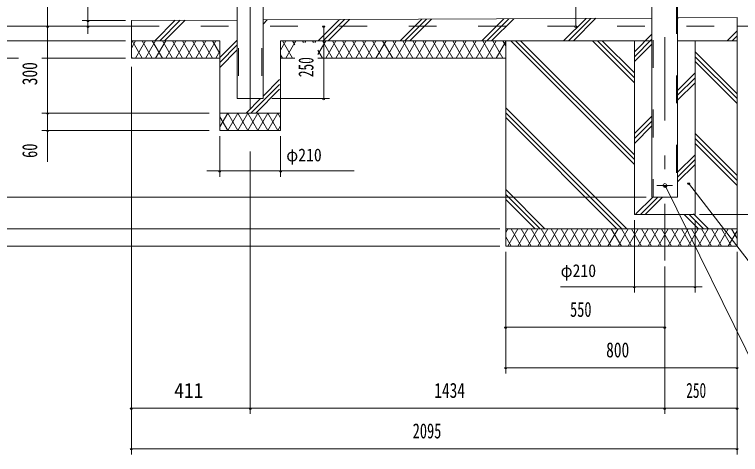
# Model space of a CAD drawing. Units: millimetres, scale not verified, with parts at other scales. Extents: x -26656 to 26658, y -10500 to 10500.
# Drawn here: x 15824 to 22102, y -2605 to 1197 of the extents above; entities that cross this region are included whole.
import ezdxf
from ezdxf.enums import TextEntityAlignment as Align

# ---------------------------------------------------------------- set-up
doc = ezdxf.new("R2010")
doc.units = ezdxf.units.MM
doc.header["$LTSCALE"] = 60
doc.linetypes.add('USER2', pattern=[10, 4, -6])
doc.linetypes.add('USER3', pattern=[24, 12, -5, 2, -5])
for name, color, linetype, lineweight in [('0-6_2-02BOLD', 7, 'Continuous', 18), ('0-7_2-12HIDDEN', 3, 'USER2', 18), ('0-8_2-22CENTER', 3, 'USER3', 18), ('0-A_2-52DIM', 3, 'Continuous', 18), ('0-B_2-62HATCH', 2, 'Continuous', 18)]:
    doc.layers.add(name, color=color, linetype=linetype, lineweight=lineweight)
doc.styles.add('ＭＳ ゴシック', font='')
doc.styles.get('ＭＳ ゴシック').set_extended_font_data('MS Gothic')

msp = doc.modelspace()

# ---------------------------------------------------------------- linework, layer by layer
at = {"layer": '0-6_2-02BOLD'}
for p, q in [((17750.46, 3919.93), (17750.46, 469.93)), ((17973.21, 3919.93), (17973.21, 469.93)), ((21558.21, 1265.83), (21558.21, -380.07)), ((16834.34, 1144.93), (17750.46, 1149.3)), ((16834.34, 1144.93), (16834.34, 819.93)), ((17973.21, 1150.37), (21335.46, 1166.42)), ((16834.34, 1094.93), (16459.34, 1094.93)), ((22446.84, 1094.93), (22071.84, 1094.93)), ((18124.27, 194.93), (18124.27, 969.93)), ((21335.46, 969.93), (18124.27, 969.93)), ((20071.84, 969.93), (20071.84, -805.07)), ((21184.34, 969.93), (21184.34, -530.07)), ((22071.84, 969.93), (21558.21, 969.93)), ((21709.34, 969.93), (21709.34, -530.07)), ((17599.27, 819.93), (16834.34, 819.93)), ((18247.78, 819.93), (18124.27, 819.93)), ((20071.84, 819.93), (18448.14, 819.93)), ((17750.39, 469.93), (17973.21, 469.93)), ((17599.27, 344.93), (18124.27, 344.93)), ((17599.27, 194.93), (18124.27, 194.93)), ((21184.34, -530.07), (21709.34, -530.07)), ((20071.84, -655.07), (22071.84, -655.07)), ((20071.84, -805.07), (22071.84, -805.07))]:
    msp.add_line(p, q, dxfattribs=at)
for points in [[(21335.46, 1574.93), (21335.46, -380.07), (21558.21, -380.07)], [(21558.21, 1167.48), (22071.84, 1169.93), (22071.84, -805.07)], [(17599.27, 194.93), (17599.27, 969.93), (16834.34, 969.93)]]:
    msp.add_lwpolyline(points, dxfattribs=at)
msp.add_circle((21446.84, -280.07), 16.25, dxfattribs=at)
at = {"layer": '0-7_2-12HIDDEN'}
for p, q in [((17760.96, 3907.43), (17760.96, 469.93)), ((17962.71, 3907.43), (17962.71, 469.93)), ((21345.96, 1574.93), (21345.96, -380.07)), ((21547.71, 1269.65), (21547.71, -380.07)), ((16834.34, 1094.93), (22071.84, 1094.93))]:
    msp.add_line(p, q, dxfattribs=at)
at = {"layer": '0-8_2-22CENTER'}
for p, q in [((21446.84, 5319.93), (21446.84, -930.07)), ((17861.91, 1094.93), (17861.91, 4125.61)), ((17861.84, 1094.93), (17861.84, 94.93)), ((21378.84, -280.07), (21514.84, -280.07))]:
    msp.add_line(p, q, dxfattribs=at)
at = {"layer": '0-A_2-52DIM'}
for p, q in [((16109.34, -75.07), (16109.34, 3869.93)), ((20676.84, 1919.93), (20676.84, 1094.93)), ((16459.34, 1031.06), (16459.34, 1414.93)), ((16784.34, 1144.93), (16409.34, 1144.93)), ((16469.34, 1144.93), (16449.34, 1144.93)), ((15009.34, 1094.93), (16459.34, 1094.93)), ((16119.34, 1094.93), (16099.34, 1094.93)), ((16469.34, 1094.93), (16449.34, 1094.93)), ((18508.14, 1094.93), (18488.14, 1094.93)), ((18498.14, 1094.93), (18498.14, 469.93)), ((20686.84, 1094.93), (20666.84, 1094.93)), ((16784.34, 969.93), (15709.34, 969.93)), ((15857.47, 819.93), (15709.34, 819.93)), ((16784.34, 819.93), (16059.34, 819.93)), ((16834.34, 744.93), (16834.34, -2605.07)), ((18048.14, 469.93), (18548.14, 469.93)), ((18508.14, 469.93), (18488.14, 469.93)), ((17508.41, 344.93), (16059.34, 344.93)), ((16119.34, 344.93), (16099.34, 344.93)), ((17508.41, 194.93), (16059.34, 194.93)), ((16119.34, 194.93), (16099.34, 194.93)), ((17599.27, 144.93), (17599.27, -205.07)), ((18124.27, 144.93), (18124.27, -205.07)), ((17861.84, 12.34), (17861.84, -2255.07)), ((17488.21, -155.07), (18761.77, -155.07)), ((17609.27, -155.07), (17589.27, -155.07)), ((18134.27, -155.07), (18114.27, -155.07)), ((21464.38, -287.37), (21444.38, -287.37)), ((21454.38, -287.37), (22496.84, -2405.07)), ((21662.49, -261.65), (21642.49, -261.65)), ((21652.49, -261.65), (22496.84, -1355.07)), ((21285.46, -380.07), (15359.34, -380.07)), ((21746.84, -530.07), (23196.84, -530.07)), ((21184.34, -580.07), (21184.34, -1205.07)), ((21709.34, -580.07), (21709.34, -1205.07)), ((20021.84, -655.07), (15009.34, -655.07)), ((20021.84, -805.07), (15009.34, -805.07)), ((20071.84, -855.07), (20071.84, -1905.07)), ((22071.84, -855.07), (22071.84, -2605.07)), ((21446.84, -980.07), (21446.84, -2255.07)), ((20546.84, -1155.07), (21771.84, -1155.07)), ((21194.34, -1155.07), (21174.34, -1155.07)), ((21719.34, -1155.07), (21699.34, -1155.07)), ((20081.84, -1505.07), (20061.84, -1505.07)), ((20071.84, -1505.07), (21446.84, -1505.07)), ((21456.84, -1505.07), (21436.84, -1505.07)), ((20081.84, -1855.07), (20061.84, -1855.07)), ((22071.84, -1855.07), (20071.84, -1855.07)), ((22081.84, -1855.07), (22061.84, -1855.07)), ((16844.34, -2205.07), (16824.34, -2205.07)), ((22071.84, -2205.07), (16834.34, -2205.07)), ((17871.84, -2205.07), (17851.84, -2205.07)), ((21456.84, -2205.07), (21436.84, -2205.07)), ((22081.84, -2205.07), (22061.84, -2205.07)), ((16844.34, -2555.07), (16824.34, -2555.07)), ((16834.34, -2555.07), (22071.84, -2555.07)), ((22081.84, -2555.07), (22061.84, -2555.07))]:
    msp.add_line(p, q, dxfattribs=at)
for centre in [(16459.34, 1144.93), (16109.34, 1094.93), (16459.34, 1094.93), (18498.14, 1094.93), (20676.84, 1094.93), (18498.14, 469.93), (16109.34, 344.93), (16109.34, 194.93), (17599.27, -155.07), (18124.27, -155.07), (21454.38, -287.37), (21652.49, -261.65), (21184.34, -1155.07), (21709.34, -1155.07), (20071.84, -1505.07), (21446.84, -1505.07), (20071.84, -1855.07), (22071.84, -1855.07), (16834.34, -2205.07), (17861.84, -2205.07), (21446.84, -2205.07), (22071.84, -2205.07), (16834.34, -2555.07), (22071.84, -2555.07)]:
    msp.add_arc(centre, 10, 180, 0, dxfattribs=at)
at = {"layer": '0-B_2-62HATCH'}
for p, q in [((17036.77, 969.93), (17213.58, 1146.74)), ((17079.19, 969.93), (17256.21, 1146.94)), ((17121.62, 969.93), (17298.84, 1147.15)), ((17973.21, 1114.41), (18009.34, 1150.54)), ((18450.98, 969.93), (18634.58, 1153.52)), ((18493.41, 969.93), (18677.21, 1153.73)), ((18535.84, 969.93), (18719.84, 1153.93)), ((19158.09, 969.93), (19345.08, 1156.91)), ((19200.52, 969.93), (19387.7, 1157.12)), ((19242.94, 969.93), (19430.33, 1157.32)), ((19865.2, 969.93), (20055.57, 1160.31)), ((19907.63, 969.93), (20098.2, 1160.51)), ((19950.05, 969.93), (20140.83, 1160.71)), ((20572.3, 969.93), (20766.08, 1163.7)), ((20614.73, 969.93), (20808.7, 1163.9)), ((20657.16, 969.93), (20851.33, 1164.1)), ((21558.21, 1163.88), (21561.83, 1167.5)), ((21184.34, 874.86), (21335.46, 1025.98)), ((21986.51, 969.93), (22071.84, 1055.25)), ((22028.94, 969.93), (22071.84, 1012.82)), ((16834.34, 905.85), (16871.33, 969.93)), ((16929.07, 819.93), (16842.47, 969.93)), ((16871.33, 819.93), (16957.94, 969.93)), ((17015.67, 819.93), (16929.07, 969.93)), ((16957.94, 819.93), (17044.54, 969.93)), ((17102.27, 819.93), (17015.67, 969.93)), ((17044.54, 819.93), (17131.14, 969.93)), ((17188.88, 819.93), (17102.27, 969.93)), ((17131.14, 819.93), (17217.74, 969.93)), ((17275.48, 819.93), (17188.88, 969.93)), ((17217.74, 819.93), (17304.35, 969.93)), ((17362.08, 819.93), (17275.48, 969.93)), ((17304.35, 819.93), (17390.95, 969.93)), ((17448.68, 819.93), (17362.08, 969.93)), ((17390.95, 819.93), (17477.55, 969.93)), ((17535.29, 819.93), (17448.68, 969.93)), ((17477.55, 819.93), (17564.15, 969.93)), ((17599.27, 859.11), (17535.29, 969.93)), ((17599.27, 825.32), (17750.46, 976.52)), ((18124.27, 890.08), (18170.37, 969.93)), ((18228.11, 819.93), (18141.51, 969.93)), ((18170.37, 819.93), (18247.78, 954)), ((18247.78, 935.86), (18228.11, 969.93)), ((18248.05, 954.48), (18256.97, 969.93)), ((18323.64, 954.48), (18314.71, 969.93)), ((18334.65, 954.48), (18343.58, 969.93)), ((18410.24, 954.48), (18401.31, 969.93)), ((18421.26, 954.48), (18430.18, 969.93)), ((18448.14, 851.04), (18516.78, 969.93)), ((18574.52, 819.93), (18487.92, 969.93)), ((18516.78, 819.93), (18603.39, 969.93)), ((18661.12, 819.93), (18574.52, 969.93)), ((18603.39, 819.93), (18689.99, 969.93)), ((18747.72, 819.93), (18661.12, 969.93)), ((18689.99, 819.93), (18776.59, 969.93)), ((18834.33, 819.93), (18747.72, 969.93)), ((18776.59, 819.93), (18863.19, 969.93)), ((18920.93, 819.93), (18834.33, 969.93)), ((18863.19, 819.93), (18949.8, 969.93)), ((19007.53, 819.93), (18920.93, 969.93)), ((18949.8, 819.93), (19036.4, 969.93)), ((19094.13, 819.93), (19007.53, 969.93)), ((19036.4, 819.93), (19123, 969.93)), ((19180.74, 819.93), (19094.13, 969.93)), ((19123, 819.93), (19209.6, 969.93)), ((19267.34, 819.93), (19180.74, 969.93)), ((19209.6, 819.93), (19296.21, 969.93)), ((19353.94, 819.93), (19267.34, 969.93)), ((19296.21, 819.93), (19382.81, 969.93)), ((19440.55, 819.93), (19353.94, 969.93)), ((19382.81, 819.93), (19469.41, 969.93)), ((19527.15, 819.93), (19440.55, 969.93)), ((19469.41, 819.93), (19556.02, 969.93)), ((19613.75, 819.93), (19527.15, 969.93)), ((19556.01, 819.93), (19642.61, 969.93)), ((19700.35, 819.93), (19613.75, 969.93)), ((19642.62, 819.93), (19729.22, 969.93)), ((19786.96, 819.93), (19700.35, 969.93)), ((19729.22, 819.93), (19815.82, 969.93)), ((19873.56, 819.93), (19786.96, 969.93)), ((19815.82, 819.93), (19902.42, 969.93)), ((19960.16, 819.93), (19873.56, 969.93)), ((19902.42, 819.93), (19989.03, 969.93)), ((20046.76, 819.93), (19960.16, 969.93)), ((19989.03, 819.93), (20071.84, 963.37)), ((20071.84, 926.5), (20046.76, 969.93)), ((20115.19, 969.93), (21184.34, -99.21)), ((20157.62, 969.93), (21184.34, -56.78)), ((20200.05, 969.93), (21184.34, -14.36)), ((20822.31, 969.93), (21184.34, 607.9)), ((20864.73, 969.93), (21184.34, 650.32)), ((20907.16, 969.93), (21184.34, 692.75)), ((21184.34, 832.43), (21335.46, 983.56)), ((22071.37, 969.93), (22071.84, 970.4)), ((17564.15, 819.93), (17599.27, 880.75)), ((17599.27, 782.9), (17750.46, 934.09)), ((17599.27, 740.47), (17750.46, 891.66)), ((18487.92, 819.93), (18448.14, 888.82)), ((21184.34, 790), (21335.46, 941.13)), ((16842.47, 819.93), (16834.34, 834.01)), ((18141.51, 819.93), (18124.27, 849.79)), ((21709.34, 874.86), (22071.84, 512.36)), ((21709.34, 832.43), (22071.84, 469.93)), ((21709.34, 790), (22071.84, 427.5)), ((21558.21, 541.62), (21709.34, 692.75)), ((17973.14, 492.16), (18116.38, 635.39)), ((21558.21, 499.2), (21709.34, 650.32)), ((17868.34, 344.93), (18116.38, 592.96)), ((21558.21, 456.77), (21709.34, 607.9)), ((17910.77, 344.93), (18116.38, 550.54)), ((17825.92, 344.93), (17950.91, 469.93)), ((20071.84, 391.04), (21117.94, -655.07)), ((17667.34, 344.93), (17599.27, 227.02)), ((17667.34, 344.93), (17753.95, 194.93)), ((17753.95, 344.93), (17667.34, 194.93)), ((17840.55, 344.93), (17753.95, 194.93)), ((17753.95, 344.93), (17840.55, 194.93)), ((17840.55, 344.93), (17927.15, 194.93)), ((17927.15, 344.93), (17840.55, 194.93)), ((17927.15, 344.93), (18013.76, 194.93)), ((18013.76, 344.93), (17927.15, 194.93)), ((18100.36, 344.93), (18013.76, 194.93)), ((18013.76, 344.93), (18100.36, 194.93)), ((18100.36, 344.93), (18124.27, 303.5)), ((20071.84, 348.61), (21075.52, -655.07)), ((21184.34, 167.75), (21335.46, 318.87)), ((17599.27, 312.84), (17667.34, 194.93)), ((20071.84, 306.18), (21033.09, -655.07)), ((21184.34, 125.32), (21335.46, 276.45)), ((18124.27, 236.35), (18100.36, 194.93)), ((21184.34, 82.9), (21335.46, 234.02)), ((21709.34, 167.75), (22071.84, -194.75)), ((21709.34, 125.32), (22071.84, -237.18)), ((21709.34, 82.9), (22071.84, -279.6)), ((21558.21, -165.48), (21709.34, -14.36)), ((21558.21, -207.91), (21709.34, -56.78)), ((21558.21, -250.33), (21709.34, -99.21)), ((20071.84, -316.07), (20410.84, -655.07)), ((20071.84, -358.5), (20368.41, -655.07)), ((20071.84, -400.92), (20325.98, -655.07)), ((21196.84, -526.86), (21343.63, -380.07)), ((21236.05, -530.07), (21386.05, -380.07)), ((21278.48, -530.07), (21428.48, -380.07)), ((21615.2, -530.07), (21740.19, -655.07)), ((21657.62, -530.07), (21782.62, -655.07)), ((21696.84, -526.86), (21825.05, -655.07)), ((20071.84, -686.64), (20090.06, -655.07)), ((20090.06, -805.07), (20176.67, -655.07)), ((20205.53, -805.07), (20118.93, -655.07)), ((20176.67, -805.07), (20263.27, -655.07)), ((20292.14, -805.07), (20205.53, -655.07)), ((20263.27, -805.07), (20349.87, -655.07)), ((20378.74, -805.07), (20292.14, -655.07)), ((20349.87, -805.07), (20436.47, -655.07)), ((20465.34, -805.07), (20378.74, -655.07)), ((20436.47, -805.07), (20523.08, -655.07)), ((20551.94, -805.07), (20465.34, -655.07)), ((20523.08, -805.07), (20609.68, -655.07)), ((20638.55, -805.07), (20551.94, -655.07)), ((20609.68, -805.07), (20696.28, -655.07)), ((20725.15, -805.07), (20638.55, -655.07)), ((20696.28, -805.07), (20782.89, -655.07)), ((20811.75, -805.07), (20725.15, -655.07)), ((20782.89, -805.07), (20869.49, -655.07)), ((20898.35, -805.07), (20811.75, -655.07)), ((20869.49, -805.07), (20956.09, -655.07)), ((20984.96, -805.07), (20898.35, -655.07)), ((20956.09, -805.07), (21042.69, -655.07)), ((21071.56, -805.07), (20984.96, -655.07)), ((21042.69, -805.07), (21129.3, -655.07)), ((21158.16, -805.07), (21071.56, -655.07)), ((21129.3, -805.07), (21215.9, -655.07)), ((21244.77, -805.07), (21158.16, -655.07)), ((21215.9, -805.07), (21302.5, -655.07)), ((21331.37, -805.07), (21244.77, -655.07)), ((21302.5, -805.07), (21389.1, -655.07)), ((21417.97, -805.07), (21331.37, -655.07)), ((21389.1, -805.07), (21475.7, -655.07)), ((21504.57, -805.07), (21417.97, -655.07)), ((21475.7, -805.07), (21562.31, -655.07)), ((21591.17, -805.07), (21504.57, -655.07)), ((21562.31, -805.07), (21648.91, -655.07)), ((21677.78, -805.07), (21591.17, -655.07)), ((21648.91, -805.07), (21735.51, -655.07)), ((21764.38, -805.07), (21677.78, -655.07)), ((21735.51, -805.07), (21822.12, -655.07)), ((21850.98, -805.07), (21764.38, -655.07)), ((21822.11, -805.07), (21908.72, -655.07)), ((21937.59, -805.07), (21850.98, -655.07)), ((21908.72, -805.07), (21995.32, -655.07)), ((22024.19, -805.07), (21937.59, -655.07)), ((21995.32, -805.07), (22071.84, -672.54)), ((22071.84, -737.6), (22024.19, -655.07)), ((20118.93, -805.07), (20071.84, -723.5))]:
    msp.add_line(p, q, dxfattribs=at)

# ---------------------------------------------------------------- texts
at = {"layer": '0-A_2-52DIM', "color": 7, "style": 'ＭＳ ゴシック'}
for s, width, p in [('250', 0.65, (18448.14, 655.6)), ('300', 0.75, (16059.34, 585.83)), ('60', 0.7, (16059.34, -42.19))]:
    msp.add_text(s, height=130.2, rotation=90, dxfattribs=dict(at, width=width)).set_placement(p, align=Align.BOTTOM_LEFT)
for s, height, width, p in [('φ210', 110.7, 0.9, (18174.27, -105.07)), ('φ210', 110.7, 0.9, (20546.84, -1105.07)), ('550', 130.2, 0.7, (20627.84, -1455.07)), ('800', 130.2, 0.75, (20940.43, -1805.07)), ('411', 130.2, 0.95, (17204.87, -2155.07)), ('1434', 130.2, 0.75, (19453.82, -2155.07)), ('250', 130.2, 0.65, (21632.51, -2155.07)), ('2095', 130.2, 0.7, (19267.08, -2505.07))]:
    msp.add_text(s, height=height, dxfattribs=dict(at, width=width)).set_placement(p, align=Align.BOTTOM_LEFT)

doc.saveas('drawing.dxf')
